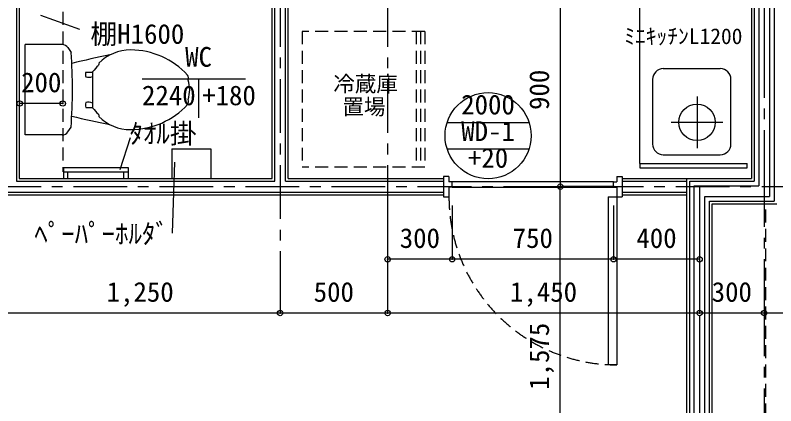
# Model space of a CAD drawing. Units: millimetres, scale not verified. Extents: x -9990 to 10135, y -7026 to 7050.
# Drawn here: x -6237 to -2701, y 1723 to 3537 of the extents above; entities that cross this region are included whole.
import ezdxf
from ezdxf.enums import TextEntityAlignment as Align

# ---------------------------------------------------------------- set-up
doc = ezdxf.new("R2010")
doc.units = ezdxf.units.MM
doc.header["$LTSCALE"] = 50
doc.header["$PDMODE"] = 32
doc.header["$PDSIZE"] = 25
for name, pattern in [('CHAIN1', [8, 5, -1, 1, -1]), ('CHAIN2', [12, 9, -1, 1, -1]), ('DASHED1', [1.8, 1.2, -0.6])]:
    doc.linetypes.add(name, pattern=pattern)
for name, color, linetype in [('1-0', 4, 'Continuous'), ('1-1', 6, 'Continuous'), ('1-2', 7, 'Continuous'), ('1-3', 2, 'Continuous'), ('1-4', 4, 'Continuous'), ('1-6', 6, 'Continuous'), ('1-7', 6, 'Continuous')]:
    doc.layers.add(name, color=color, linetype=linetype)
doc.styles.add('ＭＳ ゴシック', font='')
doc.styles.get('ＭＳ ゴシック').set_extended_font_data('MS Gothic')

msp = doc.modelspace()

# ---------------------------------------------------------------- linework, layer by layer
at = {"layer": '1-0', "color": 6, "linetype": 'CHAIN2'}
msp.add_line((-2755.74, 6603.77), (-2755.74, -3554.93), dxfattribs=at)
at = {"layer": '1-0', "color": 2, "linetype": 'DASHED1'}
msp.add_line((-2747.23, 1224.18), (-2747.23, 2661.18), dxfattribs=at)
at = {"layer": '1-1', "linetype": 'CHAIN1'}
for p, q in [((-5005.74, 3640.68), (-5005.74, 2403.57)), ((-4505.74, 3640.68), (-4505.74, 2518.16)), ((-9966.72, 2740.68), (-838.92, 2740.68))]:
    msp.add_line(p, q, dxfattribs=at)
at = {"layer": '1-1'}
for p, q in [((-5936.79, 3471.28), (-6117.2, 3535.51)), ((-6018.83, 3400.68), (-6190.74, 3400.68)), ((-6190.74, 2980.68), (-6190.74, 3400.68)), ((-5992.23, 3386.48), (-5976.93, 3363.6)), ((-5908.23, 3272.69), (-5877.08, 3272.69)), ((-5877.08, 3274.65), (-5877.08, 3106.72)), ((-5647.55, 3241.45), (-5165.74, 3241.45)), ((-5384.49, 3241.45), (-5384.49, 3061.13)), ((-5908.23, 3108.69), (-5877.08, 3108.69)), ((-5992.23, 2994.89), (-5977.66, 3016.68)), ((-6018.83, 2980.68), (-6190.74, 2980.68))]:
    msp.add_line(p, q, dxfattribs=at)
at = {"layer": '1-1', "linetype": 'DASHED1'}
msp.add_line((-6015.74, 3551.94), (-6015.74, 2809.44), dxfattribs=at)
at = {"layer": '1-1', "color": 5}
for p, q in [((-5701.95, 2967.32), (-5750.65, 2818.74)), ((-5508.24, 2915.7), (-5508.24, 2778.19)), ((-5508.24, 2915.7), (-5328.24, 2915.7)), ((-5508.24, 2915.69), (-5328.24, 2915.69)), ((-5328.24, 2915.7), (-5328.24, 2778.19)), ((-6011.99, 2829.56), (-5711.99, 2829.56)), ((-6011.99, 2829.56), (-6011.99, 2778.19)), ((-5711.99, 2829.56), (-5711.99, 2778.19)), ((-5496.17, 2854.19), (-5507.65, 2524.4)), ((-6011.99, 2809.56), (-5711.99, 2809.56)), ((-5991.99, 2778.19), (-5991.99, 2809.56)), ((-5731.99, 2778.19), (-5731.99, 2809.56))]:
    msp.add_line(p, q, dxfattribs=at)
at = {"layer": '1-1'}
for centre, radius, start, end in [((-6018.83, 3368.69), 32, 33.681, 90), ((-8270.73, 3194.93), 2300, 355.55499, 4.20599), ((-5700.74, 3165.69), 210, 89.84698, 134.90799), ((-5701.13, 3015.69), 360, 42.56799, 89.84698), ((-5229.42, 406.53), 3000, 100.90399, 104.366), ((-5695.73, 3133.19), 230, 132.00699, 142.04399), ((-5057.74, 3190.69), 800, 171.17201, 171.785), ((-5880.74, 3260.68), 30, 156.422, 199.92799), ((-5450.73, 3245.68), 20, 328.75899, 42.56898), ((-5895.74, 3298.68), 50, 254.68799, 291.89999), ((-5555.74, 3190.69), 130, 339.92299, 20.077), ((-5880.74, 3120.69), 30, 160.07199, 203.57799), ((-5895.74, 3082.68), 50, 68.09999, 105.312), ((-5701.13, 3365.69), 360, 270.153, 317.43199), ((-5450.73, 3135.68), 20, 317.431, 31.241), ((-5695.73, 3248.19), 230, 217.95599, 227.993), ((-5057.74, 3190.69), 800, 188.14899, 188.97198), ((-5229.42, 5974.84), 3000, 255.625, 259.09599), ((-5700.74, 3215.69), 210, 225.49199, 270.153), ((-6018.83, 3012.68), 32, 270, 326.31898)]:
    msp.add_arc(centre, radius, start, end, dxfattribs=at)
at = {"layer": '1-2', "color": 6, "linetype": 'CHAIN2'}
msp.add_line((-3055.74, 2740.68), (-3055.74, -409.32), dxfattribs=at)
at = {"layer": '1-3'}
for p, q in [((-2814.24, 4690.68), (-2814.24, 2778.18)), ((-2801.74, 4690.68), (-2801.74, 2765.68)), ((-2709.74, 4690.68), (-2709.74, 2673.68)), ((-5043.24, 2778.18), (-5043.24, 3603.18)), ((-4968.24, 2778.18), (-4968.24, 3603.18)), ((-4229.2, 3038.72), (-3848.46, 3038.72)), ((-4229.2, 2916.1), (-3848.46, 2916.1)), ((-4968.24, 2778.18), (-4245.74, 2778.18)), ((-4220.74, 2788.18), (-4220.74, 2763.19)), ((-4205.74, 2763.19), (-4220.74, 2763.19)), ((-4205.74, 2738.19), (-4205.74, 2763.19)), ((-3455.74, 2738.19), (-3455.74, 2763.19)), ((-3455.74, 2763.19), (-3440.74, 2763.19)), ((-3440.74, 2788.18), (-3415.74, 2788.18)), ((-3440.74, 2788.18), (-3440.74, 2763.19)), ((-3415.74, 2788.18), (-3415.74, 2693.19)), ((-3415.74, 2778.18), (-2814.24, 2778.18)), ((-3114.23, 1065.68), (-3114.23, 2778.18)), ((-3101.73, 1119.68), (-3101.73, 2765.68)), ((-3101.73, 2765.68), (-2801.74, 2765.68)), ((-4205.74, 2738.19), (-4220.74, 2738.19)), ((-4220.74, 2738.19), (-4220.74, 2693.19)), ((-3455.74, 2738.19), (-3440.74, 2738.19)), ((-3440.74, 2738.19), (-3440.74, 1913.19)), ((-7555.74, 2703.18), (-4245.74, 2703.18)), ((-4245.74, 2693.19), (-4220.74, 2693.19)), ((-3480.74, 2693.19), (-3415.74, 2693.19)), ((-3480.74, 2693.19), (-3480.74, 1913.19)), ((-3415.74, 2703.18), (-3114.23, 2703.18)), ((-3009.74, 1211.68), (-3009.74, 2673.68)), ((-3009.74, 2673.68), (-2709.74, 2673.68)), ((-2997.24, 1224.18), (-2997.24, 2661.18)), ((-2997.24, 2661.18), (-2697.24, 2661.18)), ((-3440.74, 1913.19), (-3480.74, 1913.19))]:
    msp.add_line(p, q, dxfattribs=at)
at = {"layer": '1-3', "color": 3}
for p, q in [((-2780.74, 4690.68), (-2780.74, 2744.68)), ((-2730.74, 4690.68), (-2730.74, 2694.68)), ((-5030.74, 2765.68), (-5030.74, 3615.68)), ((-4980.74, 2765.68), (-4980.74, 3615.68)), ((-4980.74, 2765.68), (-4245.74, 2765.68)), ((-3415.74, 2765.68), (-3114.23, 2765.68)), ((-3080.74, 1140.68), (-3080.74, 2744.68)), ((-3080.74, 2744.68), (-2780.74, 2744.68)), ((-7555.74, 2715.68), (-4245.74, 2715.68)), ((-3415.74, 2715.68), (-3114.23, 2715.68)), ((-3030.74, 1190.68), (-3030.74, 2694.68)), ((-3030.74, 2694.68), (-2730.74, 2694.68))]:
    msp.add_line(p, q, dxfattribs=at)
at = {"layer": '1-3', "color": 6}
for p, q in [((-3455.74, 2763.19), (-4205.74, 2763.19)), ((-4205.74, 2738.19), (-3455.74, 2738.19))]:
    msp.add_line(p, q, dxfattribs=at)
at = {"layer": '1-3', "color": 4}
msp.add_line((-3953.17, 2740.68), (-3703.17, 2740.68), dxfattribs=at)
at = {"layer": '1-3', "color": 3}
msp.add_lwpolyline([(-6230.74, 3615.68), (-6230.74, 2765.68), (-5030.74, 2765.68)], dxfattribs=at)
at = {"layer": '1-3', "color": 4}
msp.add_lwpolyline([(-3953.17, 3640.68), (-3703.17, 3640.68), (-3703.17, 2740.68)], dxfattribs=at)
at = {"layer": '1-3'}
for points in [[(-6218.24, 3603.18), (-6218.24, 2778.18), (-5043.24, 2778.18)], [(-4220.74, 2788.18), (-4245.74, 2788.18), (-4245.74, 2693.19)]]:
    msp.add_lwpolyline(points, dxfattribs=at)
msp.add_circle((-4038.83, 2977.41), 200, dxfattribs=at)
at = {"layer": '1-3', "linetype": 'DASHED1'}
msp.add_arc((-3440.74, 2693.19), 780, 180, 269.99991, dxfattribs=at)
at = {"layer": '1-3', "color": 4}
msp.add_point((-3703.17, 2740.68), dxfattribs=at)
at = {"layer": '1-4'}
for p, q in [((-4505.74, 2653.57), (-4505.74, 2403.57)), ((-3055.73, 2653.57), (-3055.73, 2403.57)), ((-3055.73, 2403.57), (-3455.74, 2403.57))]:
    msp.add_line(p, q, dxfattribs=at)
for points in [[(-4205.74, 2653.57), (-4205.74, 2403.57), (-4505.74, 2403.57)], [(-3455.74, 2653.57), (-3455.74, 2403.57), (-4205.74, 2403.57)]]:
    msp.add_lwpolyline(points, dxfattribs=at)
for p in [(-4505.74, 2403.57), (-4205.74, 2403.57), (-3455.74, 2403.57), (-3055.73, 2403.57)]:
    msp.add_point(p, dxfattribs=at)
at = {"layer": '1-6'}
for p, q in [((-3334.24, 2848.86), (-3334.24, 4008.87)), ((-3224.27, 3288.87), (-2959.99, 3288.87)), ((-3274.14, 3238.99), (-3274.14, 2938.75)), ((-2910.11, 2938.75), (-2910.11, 3238.99)), ((-3067.73, 3159.47), (-3067.73, 2919.57)), ((-3187.68, 3039.52), (-2947.78, 3039.52)), ((-3224.27, 2888.87), (-2959.99, 2888.87))]:
    msp.add_line(p, q, dxfattribs=at)
at = {"layer": '1-6', "color": 5, "linetype": 'DASHED1'}
for p, q in [((-4372.79, 3461.78), (-4372.79, 2831.77)), ((-4352.79, 3461.78), (-4352.79, 2831.77)), ((-4332.79, 3461.78), (-4332.79, 2831.77)), ((-4332.79, 2831.77), (-4902.79, 2831.77))]:
    msp.add_line(p, q, dxfattribs=at)
at = {"layer": '1-6', "color": 3}
for q in [(-2834.24, 2848.86), (-3334.24, 2828.87)]:
    msp.add_line((-3334.24, 2848.86), q, dxfattribs=at)
at = {"layer": '1-6', "color": 5, "linetype": 'DASHED1'}
msp.add_lwpolyline([(-4332.79, 3461.78), (-4902.79, 3461.78), (-4902.79, 2831.77)], dxfattribs=at)
at = {"layer": '1-6', "color": 3}
msp.add_lwpolyline([(-3334.24, 2828.87), (-2834.24, 2828.87), (-2834.24, 2848.86)], dxfattribs=at)
at = {"layer": '1-6'}
msp.add_circle((-3067.73, 3039.52), 84.91, dxfattribs=at)
for centre, start, end in [((-3224.27, 3238.99), 90, 180), ((-2959.99, 3238.99), 0, 90), ((-3224.27, 2938.75), 180, 270), ((-2959.99, 2938.75), 270, 0)]:
    msp.add_arc(centre, 49.88, start, end, dxfattribs=at)
at = {"layer": '1-7', "color": 4}
for p, q in [((-6015.74, 3126.88), (-6215.74, 3126.88)), ((-3703.17, 1165.68), (-3703.17, 2740.68)), ((-3453.17, 2740.68), (-3703.17, 2740.68)), ((-3055.74, 2653.57), (-3055.74, 2403.57)), ((-5005.74, 2403.57), (-5005.74, 2153.57)), ((-4505.74, 2403.57), (-4505.74, 2153.57)), ((-3055.74, 2403.57), (-3055.74, 2153.57)), ((-2755.74, 2403.57), (-2755.74, 2153.57)), ((-838.92, 2153.57), (-9966.72, 2153.57))]:
    msp.add_line(p, q, dxfattribs=at)
for p in [(-6215.74, 3126.88), (-6015.74, 3126.88), (-3703.17, 2740.68), (-5005.74, 2153.57), (-4505.74, 2153.57), (-3055.74, 2153.57), (-2755.74, 2153.57)]:
    msp.add_point(p, dxfattribs=at)

# ---------------------------------------------------------------- texts
at = {"layer": '1-1', "color": 4, "style": 'ＭＳ ゴシック'}
for s, p in [('棚H1600', (-5887.69, 3376.68)), ('WC', (-5446.99, 3270.16)), ('2240', (-5647.55, 3091.42)), ('+180', (-5367.81, 3091.42)), ('ﾀｵﾙ掛', (-5705.75, 2914.33)), ('ﾍﾟｰﾊﾟｰﾎﾙﾀﾞ', (-6147.85, 2448.88))]:
    msp.add_text(s, height=91.64, dxfattribs=at).set_placement(p, align=Align.BOTTOM_LEFT)
at = {"layer": '1-2', "color": 4, "style": 'ＭＳ ゴシック'}
msp.add_text('ﾐﾆｷｯﾁﾝL1200', height=73.31, dxfattribs=at).set_placement((-3405.89, 3380.79), align=Align.BOTTOM_LEFT)
at = {"layer": '1-3', "color": 4, "style": 'ＭＳ ゴシック'}
msp.add_text('900', height=91.64, rotation=90, dxfattribs=at).set_placement((-3728.17, 3096.93), align=Align.BOTTOM_LEFT)
for s, p in [('2000', (-4163.83, 3048.72)), ('WD-1', (-4163.84, 2924.91)), ('+20', (-4132.58, 2801.1))]:
    msp.add_text(s, height=91.64, dxfattribs=at).set_placement(p, align=Align.BOTTOM_LEFT)
at = {"layer": '1-4', "style": 'ＭＳ ゴシック'}
for s, p in [('300', (-4449.49, 2428.57)), ('750', (-3924.49, 2428.57)), ('400', (-3349.48, 2428.57))]:
    msp.add_text(s, height=91.64, dxfattribs=at).set_placement(p, align=Align.BOTTOM_LEFT)
at = {"layer": '1-6', "color": 4, "style": 'ＭＳ ゴシック'}
for s, p in [('冷蔵庫', (-4758.24, 3159.4)), ('置場', (-4715.95, 3053.24))]:
    msp.add_text(s, height=73.31, dxfattribs=at).set_placement(p, align=Align.BOTTOM_LEFT)
at = {"layer": '1-7', "color": 4, "style": 'ＭＳ ゴシック'}
for s, p in [('200', (-6209.49, 3151.88)), ('1,250', (-5811.99, 2178.57)), ('500', (-4849.49, 2178.57)), ('1,450', (-3936.99, 2178.57)), ('300', (-2999.49, 2178.57))]:
    msp.add_text(s, height=91.64, dxfattribs=at).set_placement(p, align=Align.BOTTOM_LEFT)
msp.add_text('1,575', height=91.64, rotation=90, dxfattribs=at).set_placement((-3728.17, 1796.93), align=Align.BOTTOM_LEFT)

doc.saveas('drawing.dxf')
